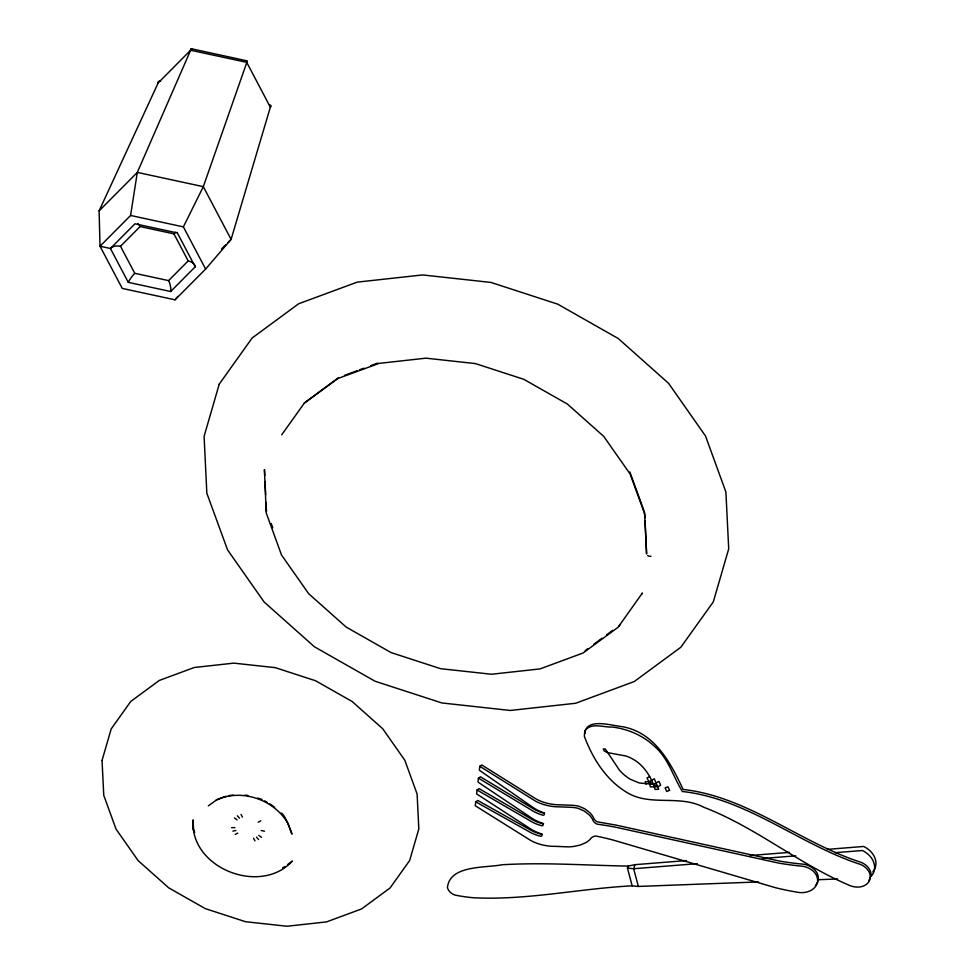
<?xml version="1.0" encoding="UTF-8"?>
<svg xmlns="http://www.w3.org/2000/svg" width="975" height="975" viewBox="0 0 975 975"><rect width="100%" height="100%" fill="white"/><g stroke="black" fill="none" stroke-linecap="round" stroke-linejoin="round"><path stroke-width="1.46" d="M542.173 834.088A1.718 1.292 32.1 0 1 541.003 834.125L539.528 833.759A33.199 20.499 1.6 0 1 529.644 829.53L477.738 800.451L475.727 801.816L475.276 805.764L528.048 838.793A33.174 20.804 6.5 0 0 543.489 845.154L546.402 845.703A33.174 20.804 6.5 0 0 555.263 846.337L566.828 846.824A27.556 21.328 -3.8 0 0 573.727 846.434L580.186 845.069L585.817 842.644A25.655 19.963 11.1 0 0 590.338 839.146L590.911 838.329A8.092 6.289 13.7 0 1 595.822 836.026L596.895 836.233A205.822 130.041 9.7 0 1 613.665 840.206L775.686 887.762A190.722 120.498 9.7 0 0 797.916 892.308C805.667 893.795 815.941 890.455 817.537 881.814M543.575 823.424L543.38 823.558A1.718 1.292 32.1 0 1 542.197 823.595L540.735 823.193A33.126 20.572 3.2 0 1 530.875 818.781L479.091 788.629L477.08 789.969L476.629 793.918L529.279 828.043A33.187 20.889 8.2 0 0 539.065 833.04L540.528 833.527A1.718 1.292 32.1 0 1 541.625 834.222L541.844 834.6A1.694 1.292 24.6 0 1 541.698 835.916L541.405 836.123A1.718 1.292 32.1 0 1 540.235 836.16L538.761 835.782A33.296 20.548 1.6 0 1 528.877 831.565L475.727 801.816M544.586 813.028A1.718 1.292 32.1 0 1 543.404 813.065L541.942 812.638A33.089 20.646 4.9 0 1 532.106 808.019L480.443 776.807L478.433 778.123L477.982 782.072L530.51 817.282A33.223 20.999 9.8 0 0 540.272 822.486L541.734 822.997A1.718 1.292 32.1 0 1 542.831 823.692L543.051 824.07A1.694 1.292 24.6 0 1 542.892 825.386L542.612 825.593A1.718 1.292 32.1 0 1 541.43 825.63L539.967 825.228A33.223 20.633 3.2 0 1 530.107 820.804L477.08 789.969M817.501 882.533C821.474 872.54 810.749 864.289 801.682 864.033A190.698 118.438 3.3 0 1 779.281 861.023L616.005 825.094L597.395 821.864A8.117 6.301 13.7 0 1 595.883 820.877L595.018 820.097A8.117 6.301 13.7 0 1 593.994 818.781L593.361 817.355A25.655 19.963 11.1 0 0 589.79 812.675L584.866 808.836L578.87 806.252A27.58 21.34 -3.9 0 0 572.118 805.289L560.552 804.814A33.077 20.743 6.5 0 1 551.679 804.18L548.767 803.644A33.077 20.743 6.5 0 1 533.325 797.27L481.784 764.985L479.785 766.277L479.334 770.226L531.741 806.532A33.296 21.109 11.5 0 0 541.491 811.931L542.941 812.467A1.718 1.292 32.1 0 1 544.026 813.162L544.245 813.54A1.694 1.292 24.6 0 1 544.099 814.856L543.818 815.063A1.718 1.292 32.1 0 1 542.636 815.1L541.174 814.673A33.187 20.707 4.9 0 1 531.338 810.054L478.433 778.123M269.466 104.788A2.121 1.328 6.5 0 1 271.05 105.897A2.121 1.328 6.5 0 1 270.343 107.177L231.099 239.387L205.615 269.051L175.049 299.825L122.253 288.417L100.023 246.236L130.589 215.463L137.317 172.404L190.637 50.237A2.121 0.89 76.9 0 1 191.758 49.018M758.538 881.936L638.345 886.433L632.153 885.824L627.461 868.103L628.107 866.08L634.957 864.667L686.461 860.572M634.957 864.667L633.652 868.725L638.345 886.433M195.207 266.809L177.353 232.94L134.964 223.787L110.431 248.491L128.273 282.348L170.662 291.513L195.207 266.809A9.104 5.716 6.5 0 0 188.187 260.898L173.94 233.866L140.107 226.553L120.51 246.273A9.104 5.716 6.5 0 0 110.431 248.491L100.023 246.236L99.109 210.868L158.157 82.936A2.121 1.328 6.5 0 1 158.462 81.559A2.121 1.328 6.5 0 1 160.57 81.266M205.615 269.051L183.385 226.882L203.312 186.664L247.345 60.925L191.392 48.75M281.702 434.813L304.614 402.724L338.483 377.715M641.757 594.08L642.379 593.056L618.065 627.291L583.099 652.982L540.101 668.899L491.522 674.249L440.578 668.679L391.097 652.592L346.174 627.083L308.648 593.678L281.483 554.946L266.224 512.923L264.444 469.584L264.725 475.532M815.38 885.702L817.452 882.741M868.92 880.474L870.992 875.83A15.32 11.749 17 0 0 861.144 862.375C800.17 842.717 747.971 796.648 683.134 789.457C670.556 762.755 654.7 732.31 622.208 726.655C610.362 725.51 583.793 716.479 584.403 736.454C592.434 757.965 605.524 779.037 625.377 791.505C649.167 807.361 678.941 794.016 703.743 807.251C755.759 827.141 798.903 864.155 850.078 885.629A15.308 11.737 17 0 0 869.371 880.803A15.308 11.737 17 0 0 860.389 864.398C799.39 844.594 747.411 798.659 682.366 791.493C673.067 776.405 668.241 757.965 654.103 745.997C642.744 735.333 627.851 729.044 612.495 727.045C603.878 727.63 591.082 722.085 585.146 730.677M618.65 626.303L619.905 625.036M175.049 299.825L177.864 296.363M158.157 82.936L190.637 50.237L246.736 62.363L270.343 107.177M99.109 210.868L137.317 172.404L203.312 186.664L231.099 239.387L227.918 242.592M170.662 291.513A9.104 3.815 76.9 0 0 168.602 280.617L188.187 260.898M221.544 249.003L225.786 244.737M208.321 805.898L216.877 799.646L226.054 796.222M304.322 403.175L337.752 378.568L379.092 363.37L425.99 358.166L475.459 363.602L523.758 379.299L567.438 404.077L603.72 436.386L630.094 473.972L644.633 513.788L646.596 553.995L645.084 520.711M282.652 868.213L285.078 866.422M287.515 864.63L292.378 861.047C260.544 896.049 189.406 868.116 193.099 819.865L193.513 828.445M585.171 650.605L587.572 648.85M593.556 644.438L601.941 638.259M606.73 634.737L612.714 630.325M658.027 786.74L650.386 786.862L649.045 781.828L654.31 778.793L658.661 789.311L655.054 789.421C652.153 779.257 646.474 769.482 638.198 762.657A34.807 26.081 46.6 0 0 626.108 756.039L607.693 752.639L604.268 751.03L603.293 748.971L605.28 748.946L619.332 770.006A34.807 26.081 46.6 0 0 630.167 779.208L639.21 782.962L653.628 784.351L658.027 786.74L660.66 785.18L658.942 781.389L653.628 784.351L649.045 781.828L645.231 781.621L645.986 784.132M283.128 867.896L285.151 866.872M649.655 776.563L646.986 777.989L649.045 781.828M235.207 834.466L237.766 833.101M258.192 822.217L260.752 820.852M344.541 375.363L356.984 370.756M359.738 369.732L363.894 368.197M370.805 365.637L377.715 363.078M216.158 800.182C241.349 788.08 274.267 799.512 287.954 823.522C298.143 852.162 286.431 814.149 281.105 813.065M232.891 831.163L235.913 830.456M229.064 795.539L233.269 795.076M632.153 885.824C579.187 888.578 526.646 900.486 473.484 897.756A132.953 103.691 18 0 1 454.752 895.026A11.054 8.617 18 0 1 447.428 887.664C449.658 864.74 485.672 868.103 501.918 864.764C543.965 862.229 586.048 865.386 628.107 866.08M750.08 855.514L789.457 852.382M827.324 849.371L863.679 846.471A21.255 16.599 17.8 0 1 872.808 871.857M697.271 863.655L633.652 868.725L627.461 868.103M762.413 858.475L795.734 855.831M835.124 852.686L862.388 850.517A21.255 16.599 17.8 0 1 871.504 875.903M817.867 879.718L837.647 878.975M231.599 827.629L234.877 827.629M244.908 795.1L247.821 795.417M130.589 215.463L183.385 226.882M120.51 246.273L134.757 273.305L168.602 280.617M261.215 830.517L264.53 831.236M257.802 798.05L262.056 799.427M264.627 800.889L267.199 802.352M269.77 803.802L274.633 807.3M479.785 766.277L532.557 799.305A33.174 20.804 6.5 0 0 547.999 805.667L550.912 806.215A33.174 20.804 6.5 0 0 559.784 806.849L571.35 807.337A27.556 21.328 -3.8 0 1 578.09 808.312L584.086 810.895L589.01 814.734A25.655 19.963 11.1 0 1 592.593 819.402L592.971 820.365A8.092 6.289 13.7 0 0 597.188 824.18L598.26 824.314A205.822 127.835 3.3 0 1 615.164 827.105L778.513 863.058A190.722 118.45 3.3 0 0 800.914 866.068C808.848 866.531 818.001 872.247 817.623 881.059M234.402 817.964L237.12 819.902M258.838 835.417L261.556 837.354M237.339 815.795L239.472 818.171M256.486 837.147L258.607 839.524M241.008 814.442L242.409 817.087M253.549 838.232L254.95 840.889M629.85 471.937L643.902 510.547M271.233 523.551L272.756 527.731M194.707 832.406L192.77 827.08L193.55 830.066M266.151 509.584L266.48 511.241L266.041 502.308M644.426 511.985L644.938 517.725M265.017 481.492L265.675 494.873M585.122 731.348L585.146 733.395M177.401 232.55A9.104 1.889 -54.5 0 1 177.353 232.94M173.94 233.866A9.104 1.889 -54.5 0 1 175.914 232.184M128.273 282.348A9.104 1.889 -54.5 0 1 134.757 273.305M137.865 223.665A9.104 3.815 76.9 0 1 140.107 226.553M650.971 556.274A3.4 2.133 6.5 0 1 647.668 555.567M102.046 760.463L103.764 795.344L116.062 829.152L138.182 860.669L168.748 887.872L205.286 908.627L245.542 921.716L287.016 926.25L326.552 921.899L361.554 908.944L390.085 887.969L409.683 860.45L418.823 828.921L417.105 794.028L404.808 760.232L382.688 728.715L352.121 701.5L315.583 680.757L275.34 667.668L233.854 663.134L194.317 667.485L159.315 680.44L130.784 701.415L111.187 728.922L102.046 760.463M219.217 384.174L204.092 436.373L206.846 493.24L227.553 549.876L264.127 602.002L314.45 646.803L375.07 681.245L441.858 702.951L510.278 710.458L575.652 703.255L634.225 681.562L680.794 647.29L713.31 601.88L728.715 548.84L725.888 491.985L705.498 435.971L668.57 383.321L618.284 338.544L557.7 304.139L490.949 282.433L422.577 274.938L357.24 282.128L298.679 303.749L252.135 338.008L219.217 384.174M669.557 790.359L666.705 791.481L665.121 787.861L667.997 786.837L669.557 790.359"/></g></svg>
